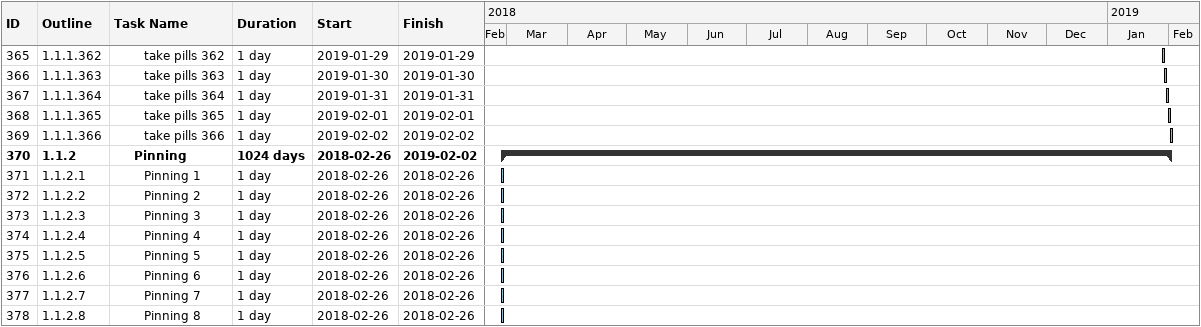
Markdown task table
| ID | WBS | Task | Duration | Start | Finish |
|---|---|---|---|---|---|
| 365 | 1.1.1.362 | take pills 362 | 1d | 2019-01-29 | 2019-01-29 |
| 366 | 1.1.1.363 | take pills 363 | 1d | 2019-01-30 | 2019-01-30 |
| 367 | 1.1.1.364 | take pills 364 | 1d | 2019-01-31 | 2019-01-31 |
| 368 | 1.1.1.365 | take pills 365 | 1d | 2019-02-01 | 2019-02-01 |
| 369 | 1.1.1.366 | take pills 366 | 1d | 2019-02-02 | 2019-02-02 |
| 370 | 1.1.2 | **Pinning** | 1024d | 2018-02-26 | 2019-02-02 |
| 371 | 1.1.2.1 | Pinning 1 | 1d | 2018-02-26 | 2018-02-26 |
| 372 | 1.1.2.2 | Pinning 2 | 1d | 2018-02-26 | 2018-02-26 |
| 373 | 1.1.2.3 | Pinning 3 | 1d | 2018-02-26 | 2018-02-26 |
| 374 | 1.1.2.4 | Pinning 4 | 1d | 2018-02-26 | 2018-02-26 |
| 375 | 1.1.2.5 | Pinning 5 | 1d | 2018-02-26 | 2018-02-26 |
| 376 | 1.1.2.6 | Pinning 6 | 1d | 2018-02-26 | 2018-02-26 |
| 377 | 1.1.2.7 | Pinning 7 | 1d | 2018-02-26 | 2018-02-26 |
| 378 | 1.1.2.8 | Pinning 8 | 1d | 2018-02-26 | 2018-02-26 |
